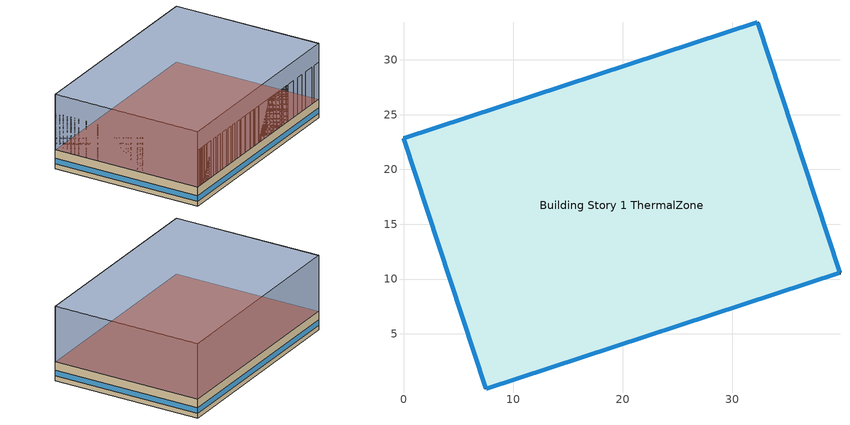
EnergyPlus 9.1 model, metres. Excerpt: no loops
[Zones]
Building Story 1 ThermalZone
 floor ground (Typical Insulated Carpeted 6in Slab Floor): 7.54,0 0,22.84 32.3,33.42 39.84,10.58 z0
 wall outside (Typical Insulated Steel Framed Exterior Wall R-15.63): 0,22.84 7.54,0 39.84,10.58 32.3,33.42 0,22.84 z0:3
 window (U 0.57 SHGC 0.49 Dbl Blue 6mm/6mm Air): 0.01,22.82 7.53,0.02 / 32.28,33.41 0.02,22.85 / 39.83,10.6 32.31,33.4 / 7.56,0.01 39.81,10.57 z0.76:1.66
 roof outside (Typical IEAD Roof R-15.87): 39.84,10.58 32.3,33.42 0,22.84 7.54,0 z3
shading: 0,22.84 7.54,0 / 7.54,0 39.84,10.58 / 39.84,10.58 32.3,33.42 / 32.3,33.42 0,22.84 z0:12; 0,22.84 7.54,0 / 32.3,33.42 0,22.84 / 39.84,10.58 32.3,33.42 / 7.54,0 39.84,10.58 / 0,22.84 7.54,0 / 7.54,0 39.84,10.58 / 39.84,10.58 32.3,33.42 / 32.3,33.42 0,22.84 z0:9; 7.54,0 0,22.84 32.3,33.42 39.84,10.58 z0; 39.84,10.58 32.3,33.42 0,22.84 7.54,0 z12; 39.84,10.58 32.3,33.42 0,22.84 7.54,0 z9; 7.54,0 0,22.84 32.3,33.42 39.84,10.58 z0; 7.54,0 0,22.84 32.3,33.42 39.84,10.58 z0; 39.84,10.58 32.3,33.42 0,22.84 7.54,0 z9
[Building]
Residential 4: Terrain=City
[Site:Location]
Buffalo Niagara Intl Ap_NY_USA: Latitude {deg}=42.8136; Longitude {deg}=-78.8486; Time Zone {hr}=-5; Elevation {m}=215
[Site:GroundTemperature:BuildingSurface]
19.46, 19.4, 19.64, 19.93, 20.21, 22.56, 23.07, 23.15, 23.1, 20.68, 20.13, 19.69
[Site:WaterMainsTemperature]
Calculation Method=Correlation; Annual Average Outdoor Air Temperature {C}=8.96667; Maximum Difference In Monthly Average Outdoor Air Temperatures {deltaC}=26.2
[SizingPeriod:DesignDay] Day of Month=21; Dry-Bulb Temperature Range Modifier Type=DefaultMultipliers; Humidity Condition Type=Wetbulb; Barometric Pressure {Pa}=98769; Rain Indicator=No; Snow Indicator=No; Daylight Saving Time Indicator=No
Name | Month | Day Type | Maximum Dry-Bulb Temperature {C} | Daily Dry-Bulb Temperature Range {deltaC} | Wetbulb or DewPoint at Maximum Dry-Bulb {C} | Wind Speed {m/s} | Wind Direction {deg} | Solar Model Indicator | ASHRAE Clear Sky Optical Depth for Beam Irradiance (taub) | ASHRAE Clear Sky Optical Depth for Diffuse Irradiance (taud) | Sky Clearness
Buffalo Niagara Intl Ap Ann Clg .4% Condns DB=>MWB | 7 | SummerDesignDay | 30.3 | 9.3 | 21.8 | 5.7 | 240 | ASHRAETau | 0.462 | 2.001
Buffalo Niagara Intl Ap Ann Clg .4% Condns WB=>MDB | 7 | SummerDesignDay | 27.8 | 9.3 | 23.8 | 5.7 | 240 | ASHRAETau | 0.462 | 2.001
Buffalo Niagara Intl Ap Ann Htg 99.6% Condns DB | 1 | WinterDesignDay | -16.3 | 0 | -16.3 | 5.1 | 270 | ASHRAEClearSky |  |  | 0
[Material] Thermal Absorptance=0.9; Solar Absorptance=0.7; Visible Absorptance=0.7
Name | Roughness | Thickness {m} | Conductivity {W/m-K} | Density {kg/m3} | Specific Heat {J/kg-K}
25mm Stucco | Smooth | 0.0254 | 0.72 | 1856 | 840
5/8 in. Gypsum Board | MediumSmooth | 0.0159 | 0.16 | 800 | 1090
6 in. Normalweight Concrete Floor | MediumRough | 0.1524 | 2.31 | 2322 | 832
Metal Roof Surface | Smooth | 0.0008 | 45.28 | 7824 | 500
Roof Membrane | VeryRough | 0.0095 | 0.16 | 1121.29 | 1460
[Material:NoMass] Roughness=Smooth; Thermal Absorptance=0.9; Solar Absorptance=0.7
Name | Thermal Resistance {m2-K/W} | Visible Absorptance
Typical Carpet Pad | 0.21648 | 0.8
Typical Insulation R-13.45 | 2.368 | 0.7
Typical Insulation R-14.76 | 2.59864 | 0.7
[WindowMaterial:Gas]
AIR 6MM: Gas Type=Air; Thickness {m}=0.0063
[WindowMaterial:Glazing] Optical Data Type=SpectralAverage; Thickness {m}=0.006; Infrared Transmittance at Normal Incidence=0; Front Side Infrared Hemispherical Emissivity=0.84; Back Side Infrared Hemispherical Emissivity=0.84; Conductivity {W/m-K}=0.9; Dirt Correction Factor for Solar and Visible Transmittance=1; Solar Diffusing=No
Name | Solar Transmittance at Normal Incidence | Front Side Solar Reflectance at Normal Incidence | Back Side Solar Reflectance at Normal Incidence | Visible Transmittance at Normal Incidence | Front Side Visible Reflectance at Normal Incidence | Back Side Visible Reflectance at Normal Incidence
BLUE 6MM | 0.48 | 0.05 | 0.05 | 0.57 | 0.06 | 0.06
CLEAR 6MM | 0.775 | 0.071 | 0.071 | 0.881 | 0.08 | 0.08
[Construction]
Typical IEAD Roof R-15.87: Roof Membrane, Typical Insulation R-14.76, Metal Roof Surface
Typical Insulated Carpeted 6in Slab Floor: 6 in. Normalweight Concrete Floor, Typical Carpet Pad
Typical Insulated Steel Framed Exterior Wall R-15.63: 25mm Stucco, 5/8 in. Gypsum Board, Typical Insulation R-13.45, 5/8 in. Gypsum Board
U 0.57 SHGC 0.49 Dbl Blue 6mm/6mm Air: BLUE 6MM, AIR 6MM, CLEAR 6MM
[Zone]
Building Story 1 ThermalZone
[Exterior:Lights] Control Option=AstronomicalClock
Name | Schedule | Design Level {W}
Building Facades | Schedule Ruleset 1 | 848.721
Main Entries | Always On Discrete | 240
Other Doors | Always On Discrete | 79.5882
Parking Areas and Drives | Always On Discrete | 1091.95
[Schedule:Day:Interval]
Schedule Day 27: No, 06:00, 0, 24:00, 1
[Schedule:Week:Daily]
Schedule Ruleset 1 Week Rule - Jan1-Dec31: Schedule Day 27, Schedule Day 27, Schedule Day 27, Schedule Day 27, Schedule Day 27, Schedule Day 27, Schedule Day 27, Schedule Day 27, Schedule Day 27, Schedule Day 27, Schedule Day 27, Schedule Day 27
[Schedule:Year]
Schedule Ruleset 1: Schedule Ruleset 1 Week Rule - Jan1-Dec31, 1, 1, 12, 31
[Schedule:Constant]
Always On Discrete: Hourly Value=1
